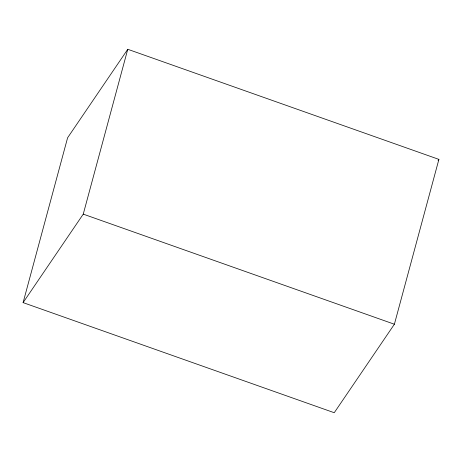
<?xml version="1.0" encoding="UTF-8"?>
<svg xmlns="http://www.w3.org/2000/svg" width="462" height="462" viewBox="0 0 462 462"><rect width="100%" height="100%" fill="white"/><g stroke="black" fill="none" stroke-linecap="round" stroke-linejoin="round"><path stroke-width="0.69" d="M23.1 302.616L67.608 137.768L127.76 49.278L438.9 159.384L394.392 324.232L334.24 412.722L23.1 302.616L83.252 214.131L127.76 49.278M438.091 160.568L438.9 159.384M83.252 214.131L394.392 324.232"/></g></svg>
